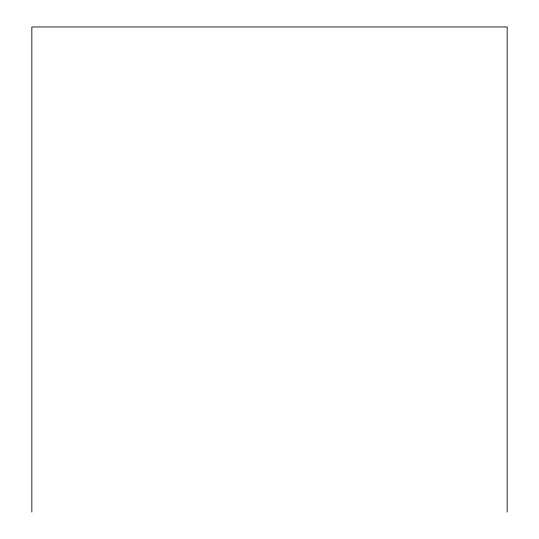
<?xml version="1.0" encoding="UTF-8"?>
<svg xmlns="http://www.w3.org/2000/svg" width="539" height="539" viewBox="0 0 539 539"><rect width="100%" height="100%" fill="white"/><g stroke="black" fill="none" stroke-linecap="round" stroke-linejoin="round"><path stroke-width="0.81" d="M507.159 512.05L507.159 26.95L31.841 26.95L31.841 512.05"/></g></svg>
